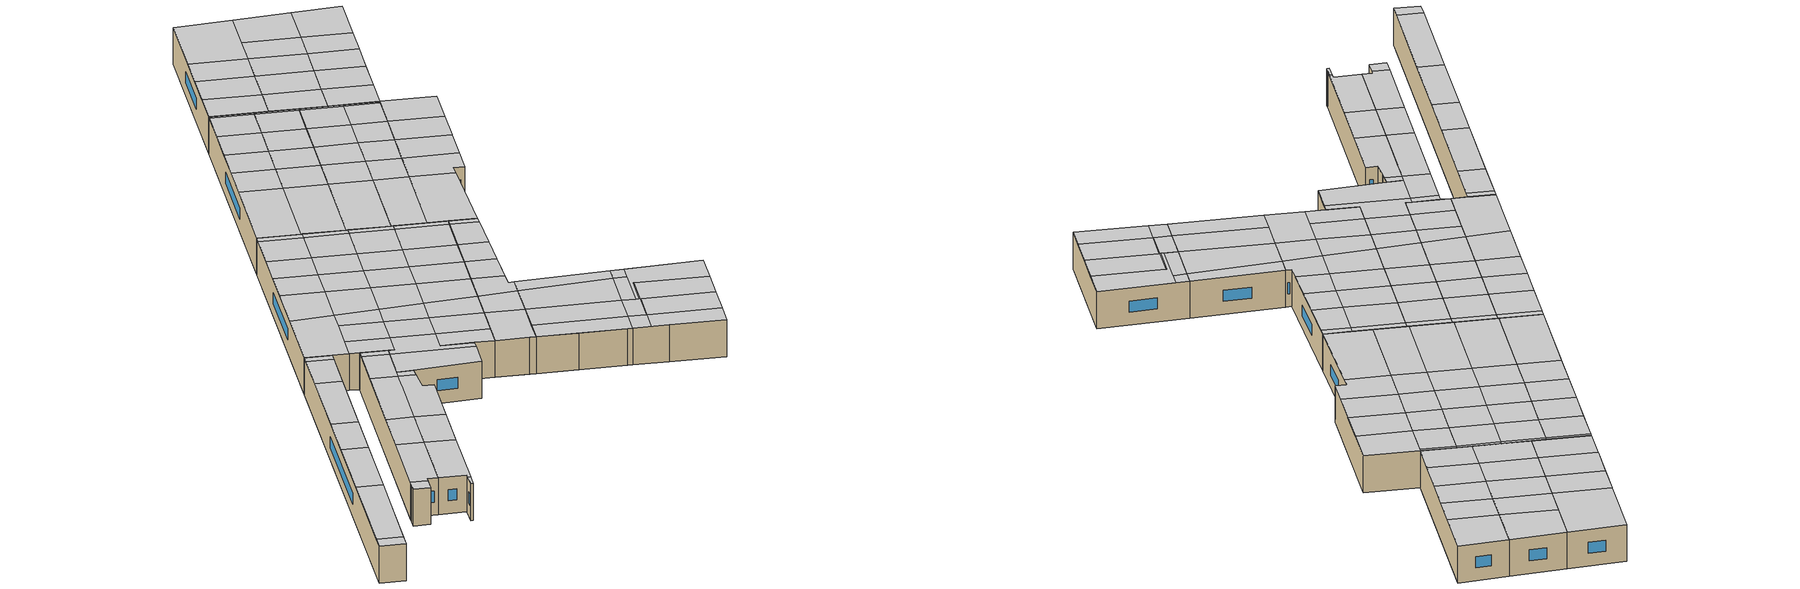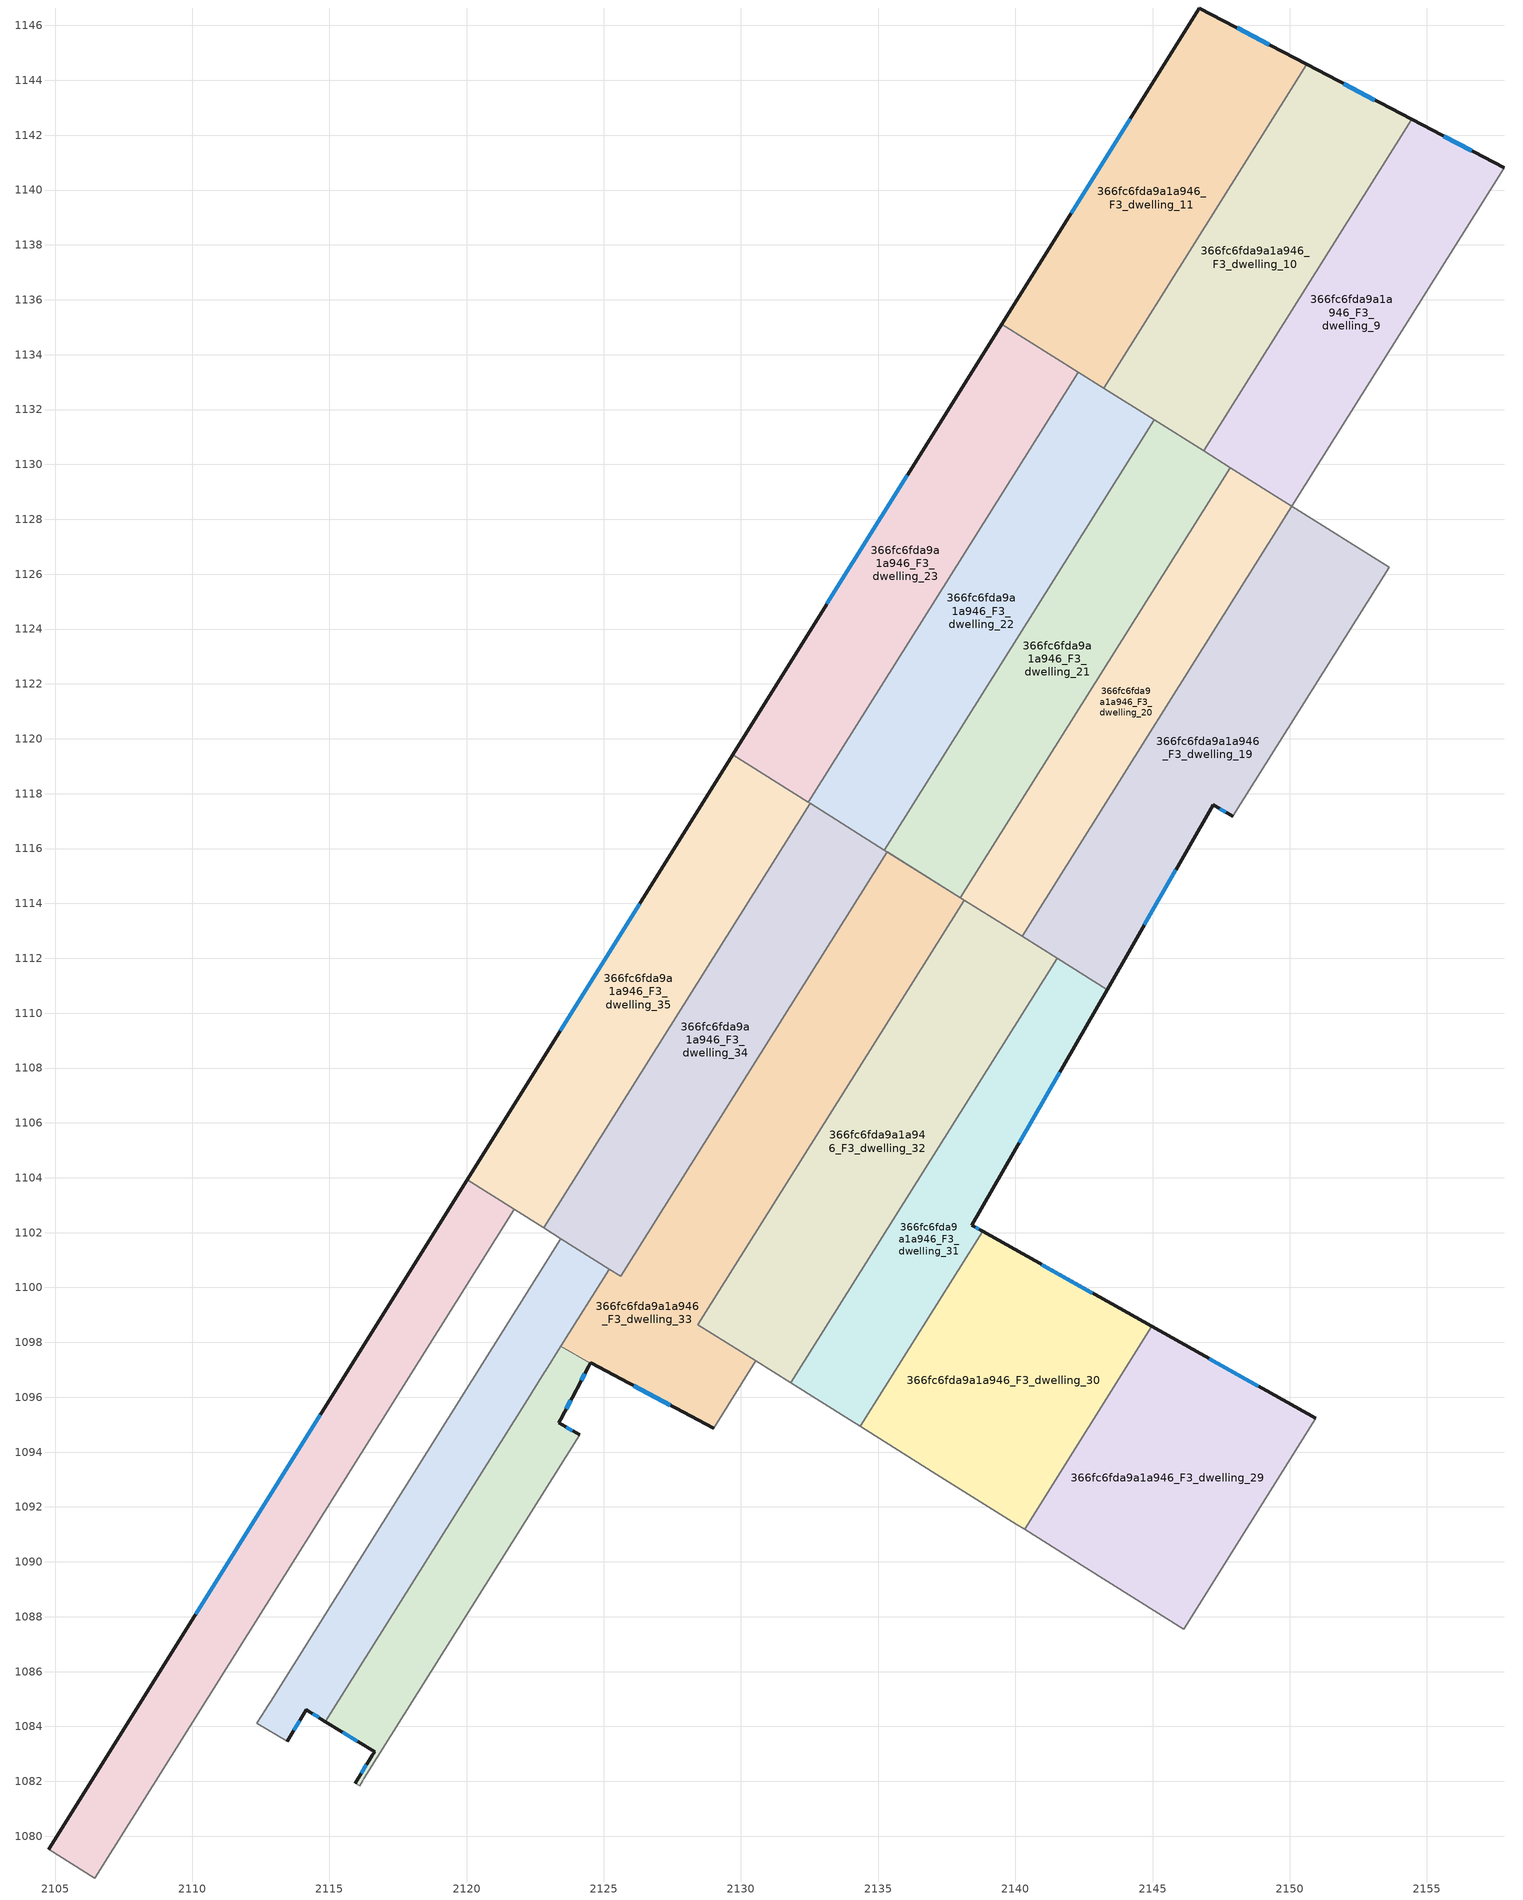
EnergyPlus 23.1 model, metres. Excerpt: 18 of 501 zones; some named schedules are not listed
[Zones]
366fc6fda9a1a946_F3_dwelling_10
 floor to 366fc6fda9a1a946_F2_dwelling_10 (EU_floor_Construction): 2154.44,1142.58 2146.86,1130.49 2143.22,1132.77 2150.62,1144.58 z9
 wall outside (EU_wall_Construction): 2154.44,1142.58 2150.62,1144.58 z9:12
 wall to 366fc6fda9a1a946_F3_dwelling_11 (EU_wall_Construction): 2150.62,1144.58 2143.22,1132.77 z9:12
 wall to 366fc6fda9a1a946_F3_dwelling_9 (EU_wall_Construction): 2146.86,1130.49 2154.44,1142.58 z9:12
 wall to 366fc6fda9a1a946_F3_dwelling_22 (EU_wall_Construction): 2143.22,1132.77 2145.06,1131.62 z9:12
 wall to 366fc6fda9a1a946_F3_dwelling_21 (EU_wall_Construction): 2145.06,1131.62 2146.86,1130.49 z9:12
 window (EU_Window_Construction): 2153.1,1143.28 2151.96,1143.88 z10.05:10.95
 ceiling to 366fc6fda9a1a946_F4_dwelling_67 (EU_floor_Construction): 2152.44,1139.39 2154.44,1142.58 2150.62,1144.58 2148.8,1141.67 z12
 ceiling to 366fc6fda9a1a946_F4_dwelling_61 (EU_floor_Construction): 2148.23,1132.67 2149.72,1135.06 2146.08,1137.34 2144.59,1134.96 z12
 ceiling to 366fc6fda9a1a946_F4_dwelling_63 (EU_floor_Construction): 2149.72,1135.06 2151.11,1137.27 2147.47,1139.55 2146.08,1137.34 z12
 ceiling to 366fc6fda9a1a946_F4_dwelling_59 (EU_floor_Construction): 2146.86,1130.49 2148.23,1132.67 2144.59,1134.96 2143.22,1132.77 z12
 ceiling to 366fc6fda9a1a946_F4_dwelling_65 (EU_floor_Construction): 2151.11,1137.27 2152.44,1139.39 2148.8,1141.67 2147.47,1139.55 z12
366fc6fda9a1a946_F3_dwelling_11
 floor to 366fc6fda9a1a946_F2_dwelling_11 (EU_floor_Construction): 2150.62,1144.58 2143.22,1132.77 2139.5,1135.11 2146.71,1146.63 z9
 wall outside (EU_wall_Construction): 2150.62,1144.58 2146.71,1146.63 2139.5,1135.11 z9:12
 wall to 366fc6fda9a1a946_F3_dwelling_23 (EU_wall_Construction): 2139.5,1135.11 2142.29,1133.36 z9:12
 wall to 366fc6fda9a1a946_F3_dwelling_22 (EU_wall_Construction): 2142.29,1133.36 2143.22,1132.77 z9:12
 window (EU_Window_Construction): 2144.18,1142.59 2142.03,1139.15 / 2149.25,1145.3 2148.08,1145.91 z10.05:10.95
 ceiling to 366fc6fda9a1a946_F4_dwelling_61 (EU_floor_Construction): 2144.59,1134.96 2146.08,1137.34 2142.36,1139.67 2140.87,1137.29 z12
 ceiling to 366fc6fda9a1a946_F4_dwelling_63 (EU_floor_Construction): 2146.08,1137.34 2147.47,1139.55 2143.74,1141.89 2142.36,1139.67 z12
 ceiling adiabatic (EU_roof_Construction): 2144.59,1134.96 2140.87,1137.29 2143.74,1141.89 2147.47,1139.55 2150.62,1144.58 2146.71,1146.63 2139.5,1135.11 2143.22,1132.77 z12
366fc6fda9a1a946_F3_dwelling_19
 floor to 366fc6fda9a1a946_F2_dwelling_19 (EU_floor_Construction): 2153.62,1126.25 2147.92,1117.17 2147.21,1117.59 2143.34,1110.85 2140.24,1112.8 2150.07,1128.47 z9
 wall outside (EU_wall_Construction): 2143.34,1110.85 2147.21,1117.59 2147.92,1117.17 z9:12
 wall to 366fc6fda9a1a946_F3_dwelling_20 (EU_wall_Construction): 2150.07,1128.47 2140.24,1112.8 z9:12
 wall to 366fc6fda9a1a946_F3_dwelling_18 (EU_wall_Construction): 2147.92,1117.17 2153.62,1126.25 z9:12
 wall to 366fc6fda9a1a946_F3_dwelling_31 (EU_wall_Construction): 2141.52,1112 2143.34,1110.85 z9:12
 wall to 366fc6fda9a1a946_F3_dwelling_8 (EU_wall_Construction): 2153.62,1126.25 2150.07,1128.47 z9:12
 wall to 366fc6fda9a1a946_F3_dwelling_32 (EU_wall_Construction): 2140.24,1112.8 2141.52,1112 z9:12
 window (EU_Window_Construction): 2144.7,1113.22 2145.85,1115.23 / 2147.46,1117.45 2147.67,1117.32 z10.05:10.95
 ceiling to 366fc6fda9a1a946_F4_dwelling_46 (EU_floor_Construction): 2143.34,1110.85 2146.83,1116.94 2143.97,1118.74 2140.24,1112.8 z12
 ceiling to 366fc6fda9a1a946_F4_dwelling_55 (EU_floor_Construction): 2150.51,1121.31 2152,1123.68 2148.46,1125.9 2146.97,1123.53 z12
 ceiling to 366fc6fda9a1a946_F4_dwelling_51 (EU_floor_Construction): 2147.92,1117.17 2149.03,1118.94 2145.49,1121.16 2143.97,1118.74 2146.83,1116.94 2147.21,1117.59 z12
 ceiling adiabatic (EU_roof_Construction): 2150.51,1121.31 2146.97,1123.53 2145.49,1121.16 2149.03,1118.94 2153.62,1126.25 2150.07,1128.47 2148.46,1125.9 2152,1123.68 z12
366fc6fda9a1a946_F3_dwelling_20
 floor to 366fc6fda9a1a946_F2_dwelling_20 (EU_floor_Construction): 2150.07,1128.47 2140.24,1112.8 2138,1114.2 2147.83,1129.88 z9
 wall to 366fc6fda9a1a946_F3_dwelling_21 (EU_wall_Construction): 2147.83,1129.88 2138,1114.2 z9:12
 wall to 366fc6fda9a1a946_F3_dwelling_9 (EU_wall_Construction): 2150.07,1128.47 2147.83,1129.88 z9:12
 wall to 366fc6fda9a1a946_F3_dwelling_32 (EU_wall_Construction): 2138.14,1114.12 2140.24,1112.8 z9:12
 wall to 366fc6fda9a1a946_F3_dwelling_33 (EU_wall_Construction): 2138,1114.2 2138.14,1114.12 z9:12
 ceiling to 366fc6fda9a1a946_F4_dwelling_57 (EU_floor_Construction): 2148.46,1125.9 2149.95,1128.28 2147.71,1129.68 2146.22,1127.31 z12
 ceiling to 366fc6fda9a1a946_F4_dwelling_53 (EU_floor_Construction): 2145.49,1121.16 2146.97,1123.53 2144.73,1124.93 2143.24,1122.57 z12
 ceiling to 366fc6fda9a1a946_F4_dwelling_55 (EU_floor_Construction): 2146.97,1123.53 2148.46,1125.9 2146.22,1127.31 2144.73,1124.93 z12
 ceiling to 366fc6fda9a1a946_F4_dwelling_46 (EU_floor_Construction): 2140.24,1112.8 2143.97,1118.74 2141.72,1120.14 2138,1114.2 z12
 ceiling to 366fc6fda9a1a946_F4_dwelling_59 (EU_floor_Construction): 2149.95,1128.28 2150.07,1128.47 2147.83,1129.88 2147.71,1129.68 z12
 ceiling to 366fc6fda9a1a946_F4_dwelling_51 (EU_floor_Construction): 2143.97,1118.74 2145.49,1121.16 2143.24,1122.56 2141.72,1120.14 z12
366fc6fda9a1a946_F3_dwelling_21
 floor to 366fc6fda9a1a946_F2_dwelling_21 (EU_floor_Construction): 2147.83,1129.88 2138,1114.2 2135.23,1115.94 2145.06,1131.62 z9
 wall to 366fc6fda9a1a946_F3_dwelling_22 (EU_wall_Construction): 2145.06,1131.62 2135.23,1115.94 z9:12
 wall to 366fc6fda9a1a946_F3_dwelling_34 (EU_wall_Construction): 2135.23,1115.94 2138,1114.2 z9:12
 wall to 366fc6fda9a1a946_F3_dwelling_9 (EU_wall_Construction): 2147.83,1129.88 2146.86,1130.49 z9:12
 ceiling to 366fc6fda9a1a946_F4_dwelling_53 (EU_floor_Construction): 2143.24,1122.57 2144.73,1124.93 2141.96,1126.67 2140.47,1124.3 z12
 ceiling to 366fc6fda9a1a946_F4_dwelling_59 (EU_floor_Construction): 2147.71,1129.68 2147.83,1129.88 2145.06,1131.62 2144.94,1131.42 z12
 ceiling to 366fc6fda9a1a946_F4_dwelling_46 (EU_floor_Construction): 2138,1114.2 2141.72,1120.14 2138.95,1121.88 2135.23,1115.94 z12
 ceiling to 366fc6fda9a1a946_F4_dwelling_55 (EU_floor_Construction): 2144.73,1124.93 2146.22,1127.31 2143.45,1129.05 2141.96,1126.67 z12
 ceiling to 366fc6fda9a1a946_F4_dwelling_51 (EU_floor_Construction): 2141.72,1120.14 2143.24,1122.56 2140.47,1124.3 2138.95,1121.88 z12
 ceiling to 366fc6fda9a1a946_F4_dwelling_57 (EU_floor_Construction): 2146.22,1127.31 2147.71,1129.68 2144.94,1131.42 2143.45,1129.05 z12
366fc6fda9a1a946_F3_dwelling_22
 floor to 366fc6fda9a1a946_F2_dwelling_22 (EU_floor_Construction): 2145.06,1131.62 2135.23,1115.94 2132.45,1117.68 2142.29,1133.36 z9
 wall to 366fc6fda9a1a946_F3_dwelling_23 (EU_wall_Construction): 2142.29,1133.36 2132.45,1117.68 z9:12
 wall to 366fc6fda9a1a946_F3_dwelling_35 (EU_wall_Construction): 2132.45,1117.68 2132.52,1117.64 z9:12
 wall to 366fc6fda9a1a946_F3_dwelling_34 (EU_wall_Construction): 2132.52,1117.64 2135.23,1115.94 z9:12
 ceiling to 366fc6fda9a1a946_F4_dwelling_59 (EU_floor_Construction): 2144.94,1131.42 2145.06,1131.62 2142.29,1133.36 2142.16,1133.16 z12
 ceiling to 366fc6fda9a1a946_F4_dwelling_53 (EU_floor_Construction): 2140.47,1124.3 2141.96,1126.67 2139.19,1128.41 2137.7,1126.04 z12
 ceiling to 366fc6fda9a1a946_F4_dwelling_57 (EU_floor_Construction): 2143.45,1129.05 2144.94,1131.42 2142.16,1133.16 2140.67,1130.78 z12
 ceiling to 366fc6fda9a1a946_F4_dwelling_51 (EU_floor_Construction): 2138.95,1121.88 2140.47,1124.3 2137.7,1126.04 2136.18,1123.62 z12
 ceiling to 366fc6fda9a1a946_F4_dwelling_55 (EU_floor_Construction): 2141.96,1126.67 2143.45,1129.05 2140.67,1130.78 2139.19,1128.41 z12
 ceiling to 366fc6fda9a1a946_F4_dwelling_46 (EU_floor_Construction): 2135.23,1115.94 2138.95,1121.88 2136.18,1123.62 2132.45,1117.68 z12
366fc6fda9a1a946_F3_dwelling_23
 floor to 366fc6fda9a1a946_F2_dwelling_23 (EU_floor_Construction): 2142.29,1133.36 2132.45,1117.68 2129.7,1119.41 2139.5,1135.11 z9
 wall outside (EU_wall_Construction): 2139.5,1135.11 2129.7,1119.41 z9:12
 wall to 366fc6fda9a1a946_F3_dwelling_35 (EU_wall_Construction): 2129.7,1119.41 2132.45,1117.68 z9:12
 window (EU_Window_Construction): 2136.06,1129.6 2133.13,1124.91 z10.05:10.95
 ceiling to 366fc6fda9a1a946_F4_dwelling_46 (EU_floor_Construction): 2132.45,1117.68 2136.18,1123.62 2133.41,1125.36 2129.7,1119.41 z12
 ceiling to 366fc6fda9a1a946_F4_dwelling_51 (EU_floor_Construction): 2136.18,1123.62 2137.7,1126.04 2134.93,1127.78 2133.41,1125.36 z12
 ceiling to 366fc6fda9a1a946_F4_dwelling_53 (EU_floor_Construction): 2137.7,1126.04 2139.19,1128.41 2136.41,1130.15 2134.93,1127.78 z12
 ceiling to 366fc6fda9a1a946_F4_dwelling_55 (EU_floor_Construction): 2139.19,1128.41 2140.67,1130.78 2137.89,1132.53 2136.41,1130.15 z12
 ceiling to 366fc6fda9a1a946_F4_dwelling_57 (EU_floor_Construction): 2140.67,1130.78 2142.16,1133.16 2139.38,1134.91 2137.89,1132.53 z12
 ceiling to 366fc6fda9a1a946_F4_dwelling_59 (EU_floor_Construction): 2142.16,1133.16 2142.29,1133.36 2139.5,1135.11 2139.38,1134.91 z12
366fc6fda9a1a946_F3_dwelling_29
 floor to 366fc6fda9a1a946_F2_dwelling_29 (EU_floor_Construction): 2150.95,1095.23 2146.13,1087.54 2140.33,1091.18 2144.97,1098.58 z9
 wall outside (EU_wall_Construction): 2150.95,1095.23 2144.97,1098.58 z9:12
 wall to 366fc6fda9a1a946_F3_dwelling_30 (EU_wall_Construction): 2144.97,1098.58 2140.33,1091.18 z9:12
 wall to 366fc6fda9a1a946_F3_dwelling_28 (EU_wall_Construction): 2146.13,1087.54 2150.95,1095.23 z9:12
 wall to 366fc6fda9a1a946_F3_dwelling_37 (EU_wall_Construction): 2142.57,1089.78 2146.13,1087.54 z9:12
 wall to 366fc6fda9a1a946_F3_dwelling_38 (EU_wall_Construction): 2140.33,1091.18 2142.57,1089.78 z9:12
 window (EU_Window_Construction): 2148.86,1096.4 2147.07,1097.41 z10.05:10.95
 ceiling to 366fc6fda9a1a946_F4_dwelling_39 (EU_floor_Construction): 2143.44,1094.24 2145.28,1097.16 2144.38,1097.63 2142.59,1094.78 z12
 ceiling to 366fc6fda9a1a946_F4_dwelling_38 (EU_floor_Construction): 2147.1,1089.08 2148.39,1091.14 2143.77,1094.03 2142.48,1091.98 z12
 ceiling to 366fc6fda9a1a946_F4_dwelling_37 (EU_floor_Construction): 2143.66,1094.1 2142.59,1094.78 2141.3,1092.72 2142.4,1092.03 2144.98,1096.14 2144.95,1096.16 z12
 ceiling to 366fc6fda9a1a946_F4_dwelling_42 (EU_floor_Construction): 2149.68,1093.2 2150.95,1095.23 2145.86,1098.09 2143.44,1094.24 2143.66,1094.1 2144.95,1096.16 2144.98,1096.14 z12
 ceiling to 366fc6fda9a1a946_F4_dwelling_41 (EU_floor_Construction): 2145.28,1097.16 2145.86,1098.09 2144.97,1098.58 2144.38,1097.63 z12
 ceiling to 366fc6fda9a1a946_F4_dwelling_34 (EU_floor_Construction): 2146.13,1087.54 2147.1,1089.08 2142.47,1091.99 2141.5,1090.45 z12
 ceiling adiabatic (EU_roof_Construction): 2148.39,1091.14 2149.68,1093.2 2144.98,1096.14 2142.4,1092.03 2141.3,1092.72 2140.33,1091.18 2141.5,1090.45 2142.47,1091.99 2147.1,1089.08 2142.48,1091.98 2143.77,1094.03 z12
366fc6fda9a1a946_F3_dwelling_30
 floor to 366fc6fda9a1a946_F2_dwelling_30 (EU_floor_Construction): 2144.97,1098.58 2140.33,1091.18 2134.34,1094.94 2138.8,1102.05 z9
 wall outside (EU_wall_Construction): 2144.97,1098.58 2138.8,1102.05 z9:12
 wall to 366fc6fda9a1a946_F3_dwelling_31 (EU_wall_Construction): 2138.8,1102.05 2134.34,1094.94 z9:12
 wall to 366fc6fda9a1a946_F3_dwelling_39 (EU_wall_Construction): 2136.98,1093.29 2140.02,1091.37 z9:12
 wall to 366fc6fda9a1a946_F3_dwelling_40 (EU_wall_Construction): 2134.34,1094.94 2136.98,1093.29 z9:12
 wall to 366fc6fda9a1a946_F3_dwelling_38 (EU_wall_Construction): 2140.02,1091.37 2140.33,1091.18 z9:12
 window (EU_Window_Construction): 2142.81,1099.8 2140.97,1100.83 z10.05:10.95
 ceiling to 366fc6fda9a1a946_F4_dwelling_37 (EU_floor_Construction): 2141.3,1092.72 2142.59,1094.78 2136.6,1098.53 2135.31,1096.48 z12
 ceiling to 366fc6fda9a1a946_F4_dwelling_39 (EU_floor_Construction): 2142.59,1094.78 2144.38,1097.63 2138.07,1100.87 2136.6,1098.53 z12
 ceiling adiabatic (EU_roof_Construction): 2140.33,1091.18 2141.3,1092.72 2135.31,1096.48 2134.34,1094.94 z12
 ceiling to 366fc6fda9a1a946_F4_dwelling_41 (EU_floor_Construction): 2144.38,1097.63 2144.97,1098.58 2138.8,1102.05 2138.07,1100.87 z12
366fc6fda9a1a946_F3_dwelling_31
 floor to 366fc6fda9a1a946_F2_dwelling_31 (EU_floor_Construction): 2143.34,1110.85 2138.42,1102.26 2138.8,1102.05 2134.34,1094.94 2131.81,1096.53 2141.52,1112 z9
 wall outside (EU_wall_Construction): 2138.8,1102.05 2138.42,1102.26 2143.34,1110.85 z9:12
 wall to 366fc6fda9a1a946_F3_dwelling_32 (EU_wall_Construction): 2141.52,1112 2131.81,1096.53 z9:12
 wall to 366fc6fda9a1a946_F3_dwelling_41 (EU_wall_Construction): 2131.81,1096.53 2133.96,1095.18 z9:12
 wall to 366fc6fda9a1a946_F3_dwelling_40 (EU_wall_Construction): 2133.96,1095.18 2134.34,1094.94 z9:12
 window (EU_Window_Construction): 2140.14,1105.28 2141.61,1107.84 / 2138.67,1102.12 2138.55,1102.19 z10.05:10.95
 ceiling to 366fc6fda9a1a946_F4_dwelling_41 (EU_floor_Construction): 2138.07,1100.87 2138.8,1102.05 2138.42,1102.26 2138.96,1103.21 2136.84,1104.54 2135.4,1102.25 z12
 ceiling to 366fc6fda9a1a946_F4_dwelling_45 (EU_floor_Construction): 2141.53,1107.69 2143.07,1110.38 2141.23,1111.53 2139.58,1108.91 z12
 ceiling to 366fc6fda9a1a946_F4_dwelling_39 (EU_floor_Construction): 2136.6,1098.53 2138.07,1100.87 2135.4,1102.25 2134.07,1100.12 z12
 ceiling adiabatic (EU_roof_Construction): 2134.34,1094.94 2136.6,1098.53 2134.07,1100.12 2131.81,1096.53 z12
 ceiling to 366fc6fda9a1a946_F4_dwelling_43 (EU_floor_Construction): 2138.96,1103.21 2140.24,1105.45 2138.21,1106.72 2136.84,1104.54 z12
 ceiling to 366fc6fda9a1a946_F4_dwelling_46 (EU_floor_Construction): 2143.07,1110.38 2143.34,1110.85 2141.52,1112 2141.23,1111.53 z12
 ceiling to 366fc6fda9a1a946_F4_dwelling_44 (EU_floor_Construction): 2140.24,1105.45 2141.53,1107.69 2139.58,1108.91 2138.21,1106.72 z12
366fc6fda9a1a946_F3_dwelling_32
 floor to 366fc6fda9a1a946_F2_dwelling_32 (EU_floor_Construction): 2141.52,1112 2131.81,1096.53 2128.43,1098.65 2138.14,1114.12 z9
 wall to 366fc6fda9a1a946_F3_dwelling_33 (EU_wall_Construction): 2138.14,1114.12 2128.43,1098.65 2130.54,1097.32 z9:12
 wall to 366fc6fda9a1a946_F3_dwelling_41 (EU_wall_Construction): 2130.54,1097.33 2131.81,1096.53 z9:12
 ceiling to 366fc6fda9a1a946_F4_dwelling_45 (EU_floor_Construction): 2139.58,1108.91 2141.23,1111.53 2137.85,1113.65 2136.2,1111.03 z12
 ceiling to 366fc6fda9a1a946_F4_dwelling_37 (EU_floor_Construction): 2132.78,1098.06 2134.07,1100.12 2130.69,1102.24 2129.4,1100.18 z12
 ceiling to 366fc6fda9a1a946_F4_dwelling_44 (EU_floor_Construction): 2138.21,1106.72 2139.58,1108.91 2136.2,1111.03 2134.83,1108.84 z12
 ceiling adiabatic (EU_roof_Construction): 2131.81,1096.53 2132.78,1098.06 2129.4,1100.18 2128.43,1098.65 z12
 ceiling to 366fc6fda9a1a946_F4_dwelling_39 (EU_floor_Construction): 2134.07,1100.12 2135.4,1102.25 2131.84,1104.08 2130.69,1102.24 z12
 ceiling to 366fc6fda9a1a946_F4_dwelling_43 (EU_floor_Construction): 2136.84,1104.54 2138.21,1106.72 2134.83,1108.84 2133.46,1106.66 z12
 ceiling to 366fc6fda9a1a946_F4_dwelling_41 (EU_floor_Construction): 2135.4,1102.25 2136.84,1104.54 2133.46,1106.66 2131.84,1104.08 z12
 ceiling to 366fc6fda9a1a946_F4_dwelling_46 (EU_floor_Construction): 2141.23,1111.53 2141.52,1112 2138.14,1114.12 2137.85,1113.65 z12
366fc6fda9a1a946_F3_dwelling_33
 floor to 366fc6fda9a1a946_F2_dwelling_33 (EU_floor_Construction): 2138.14,1114.12 2128.43,1098.65 2130.54,1097.33 2129,1094.87 2124.52,1097.27 2124.5,1097.24 2123.43,1097.86 2125.2,1100.67 2125.62,1100.41 2135.33,1115.88 z9
 wall outside (EU_wall_Construction): 2124.5,1097.24 2124.52,1097.27 2129,1094.87 z9:12
 wall to 366fc6fda9a1a946_F3_dwelling_34 (EU_wall_Construction): 2138,1114.2 2135.33,1115.88 2125.62,1100.41 2125.2,1100.67 z9:12
 wall to 366fc6fda9a1a946_F3_dwelling_41 (EU_wall_Construction): 2129,1094.87 2130.54,1097.33 z9:12
 wall to 366fc6fda9a1a946_F3_dwelling_44 (EU_wall_Construction): 2123.43,1097.86 2124.5,1097.24 z9:12
 wall to 366fc6fda9a1a946_F3_dwelling_45 (EU_wall_Construction): 2125.2,1100.67 2123.43,1097.86 z9:12
 window (EU_Window_Construction): 2126.09,1096.43 2127.43,1095.71 z10.05:10.95
 ceiling to 366fc6fda9a1a946_F4_dwelling_33 (EU_floor_Construction): 2129,1094.87 2130.22,1096.81 2124.88,1100.16 2123.43,1097.86 2124.5,1097.24 2124.52,1097.27 z12
 ceiling to 366fc6fda9a1a946_F4_dwelling_45 (EU_floor_Construction): 2136.2,1111.03 2137.85,1113.65 2135.04,1115.42 2133.39,1112.79 z12
 ceiling to 366fc6fda9a1a946_F4_dwelling_37 (EU_floor_Construction): 2129.4,1100.18 2130.69,1102.24 2127.88,1104 2126.59,1101.95 z12
 ceiling to 366fc6fda9a1a946_F4_dwelling_44 (EU_floor_Construction): 2134.83,1108.84 2136.2,1111.03 2133.39,1112.79 2132.02,1110.6 z12
 ceiling to 366fc6fda9a1a946_F4_dwelling_41 (EU_floor_Construction): 2131.84,1104.08 2133.46,1106.66 2130.65,1108.42 2128.88,1105.6 z12
 ceiling to 366fc6fda9a1a946_F4_dwelling_43 (EU_floor_Construction): 2133.46,1106.66 2134.83,1108.84 2132.02,1110.6 2130.65,1108.42 z12
 ceiling to 366fc6fda9a1a946_F4_dwelling_39 (EU_floor_Construction): 2130.69,1102.24 2131.84,1104.08 2128.88,1105.6 2127.88,1104 z12
 ceiling to 366fc6fda9a1a946_F4_dwelling_46 (EU_floor_Construction): 2137.85,1113.65 2138.14,1114.12 2135.33,1115.88 2135.04,1115.42 z12
 ceiling adiabatic (EU_roof_Construction): 2130.22,1096.81 2130.54,1097.33 2128.43,1098.65 2129.4,1100.18 2126.59,1101.95 2125.62,1100.41 2125.2,1100.67 2124.88,1100.16 z12
366fc6fda9a1a946_F3_dwelling_34
 floor to 366fc6fda9a1a946_F2_dwelling_34 (EU_floor_Construction): 2135.33,1115.88 2125.62,1100.41 2122.81,1102.17 2132.52,1117.64 2138,1114.2 z9
 wall to 366fc6fda9a1a946_F3_dwelling_35 (EU_wall_Construction): 2132.52,1117.64 2122.81,1102.17 z9:12
 wall to 366fc6fda9a1a946_F3_dwelling_45 (EU_wall_Construction): 2123.43,1101.78 2125.2,1100.67 z9:12
 wall to 366fc6fda9a1a946_F3_dwelling_46 (EU_wall_Construction): 2122.81,1102.17 2123.43,1101.78 z9:12
 ceiling to 366fc6fda9a1a946_F4_dwelling_44 (EU_floor_Construction): 2132.02,1110.6 2133.39,1112.79 2130.58,1114.56 2129.21,1112.36 z12
 ceiling to 366fc6fda9a1a946_F4_dwelling_43 (EU_floor_Construction): 2130.65,1108.42 2132.02,1110.6 2129.21,1112.36 2127.84,1110.18 z12
 ceiling to 366fc6fda9a1a946_F4_dwelling_45 (EU_floor_Construction): 2133.39,1112.79 2135.04,1115.42 2132.23,1117.18 2130.58,1114.56 z12
 ceiling to 366fc6fda9a1a946_F4_dwelling_41 (EU_floor_Construction): 2128.88,1105.6 2130.65,1108.42 2127.84,1110.18 2125.92,1107.13 z12
 ceiling to 366fc6fda9a1a946_F4_dwelling_37 (EU_floor_Construction): 2126.59,1101.95 2127.88,1104 2125.07,1105.76 2123.78,1103.71 z12
 ceiling to 366fc6fda9a1a946_F4_dwelling_39 (EU_floor_Construction): 2127.88,1104 2128.88,1105.6 2125.92,1107.13 2125.07,1105.76 z12
 ceiling to 366fc6fda9a1a946_F4_dwelling_46 (EU_floor_Construction): 2137.77,1114.35 2132.52,1117.64 2132.23,1117.18 2135.04,1115.42 2135.33,1115.88 z12
 ceiling adiabatic (EU_roof_Construction): 2125.62,1100.41 2126.59,1101.95 2123.78,1103.71 2122.81,1102.17 z12
366fc6fda9a1a946_F3_dwelling_35
 floor to 366fc6fda9a1a946_F2_dwelling_35 (EU_floor_Construction): 2132.52,1117.64 2122.81,1102.17 2120.02,1103.92 2129.7,1119.41 z9
 wall outside (EU_wall_Construction): 2129.7,1119.41 2120.02,1103.92 z9:12
 wall to 366fc6fda9a1a946_F3_dwelling_47 (EU_wall_Construction): 2120.02,1103.92 2121.74,1102.85 z9:12
 wall to 366fc6fda9a1a946_F3_dwelling_46 (EU_wall_Construction): 2121.74,1102.85 2122.81,1102.17 z9:12
 window (EU_Window_Construction): 2126.3,1113.98 2123.41,1109.35 z10.05:10.95
 ceiling to 366fc6fda9a1a946_F4_dwelling_43 (EU_floor_Construction): 2127.84,1110.18 2129.21,1112.36 2126.4,1114.13 2125.03,1111.94 z12
 ceiling to 366fc6fda9a1a946_F4_dwelling_41 (EU_floor_Construction): 2125.92,1107.13 2127.84,1110.18 2125.03,1111.94 2122.97,1108.65 z12
 ceiling to 366fc6fda9a1a946_F4_dwelling_45 (EU_floor_Construction): 2130.58,1114.56 2132.23,1117.18 2129.41,1118.95 2129.39,1118.93 2129.36,1118.87 2127.77,1116.32 z12
 ceiling to 366fc6fda9a1a946_F4_dwelling_44 (EU_floor_Construction): 2129.21,1112.36 2130.58,1114.56 2127.77,1116.32 2126.4,1114.13 z12
 ceiling to 366fc6fda9a1a946_F4_dwelling_46 (EU_floor_Construction): 2132.23,1117.18 2132.52,1117.64 2129.7,1119.41 2129.41,1118.95 z12
 ceiling adiabatic (EU_roof_Construction): 2125.92,1107.13 2122.97,1108.65 2129.36,1118.87 2129.39,1118.93 2120.02,1103.92 2122.81,1102.17 z12
366fc6fda9a1a946_F3_dwelling_44
 floor to 366fc6fda9a1a946_F2_dwelling_44 (EU_floor_Construction): 2124.5,1097.24 2124.45,1097.13 2124.03,1096.33 2124.01,1096.3 2123.99,1096.26 2123.44,1095.2 2123.37,1095.07 2124.12,1094.63 2116.26,1082.09 2116.22,1082.03 2116.1,1081.84 2115.94,1081.93 2116.57,1082.96 2116.65,1083.09 2114.85,1084.18 2122.23,1095.94 2122.37,1096.16 2122.84,1096.92 2122.87,1096.96 2123.43,1097.86 z9
 wall outside (EU_wall_Construction): 2114.85,1084.18 2116.65,1083.09 2116.57,1082.96 2115.94,1081.93 / 2124.12,1094.63 2123.37,1095.07 2123.44,1095.2 2123.99,1096.26 2124.01,1096.3 2124.03,1096.33 2124.45,1097.13 2124.5,1097.24 z9:12
 wall to 366fc6fda9a1a946_F3_dwelling_43 (EU_wall_Construction): 2115.94,1081.93 2116.1,1081.84 2116.22,1082.03 2116.26,1082.09 2124.12,1094.63 z9:12
 wall to 366fc6fda9a1a946_F3_dwelling_45 (EU_wall_Construction): 2122.86,1096.95 2122.84,1096.92 2122.37,1096.16 2122.23,1095.94 2114.85,1084.18 / 2123.43,1097.85 2122.87,1096.96 z9:12
 window (EU_Window_Construction): 2115.48,1083.8 2116.02,1083.47 / 2124.18,1096.61 2124.3,1096.85 / 2123.63,1095.57 2123.8,1095.89 / 2123.86,1094.78 2123.63,1094.91 / 2116.35,1082.6 2116.16,1082.29 z10.05:10.95
 ceiling to 366fc6fda9a1a946_F4_dwelling_26 (EU_floor_Construction): 2116.65,1082.71 2119.68,1087.54 2117.73,1088.76 2114.85,1084.18 2116.65,1083.09 2116.48,1082.81 z12
 ceiling to 366fc6fda9a1a946_F4_dwelling_30 (EU_floor_Construction): 2121.74,1090.83 2124.12,1094.63 2123.37,1095.07 2123.99,1096.26 2124.01,1096.3 2124.03,1096.33 2124.19,1096.63 2123.09,1097.32 2122.87,1096.96 2122.84,1096.92 2122.37,1096.16 2122.32,1096.09 2119.79,1092.05 z12
 ceiling to 366fc6fda9a1a946_F4_dwelling_28 (EU_floor_Construction): 2119.68,1087.54 2121.74,1090.83 2119.79,1092.05 2117.73,1088.77 z12
 ceiling to 366fc6fda9a1a946_F4_dwelling_33 (EU_floor_Construction): 2124.19,1096.63 2124.45,1097.13 2124.5,1097.24 2123.43,1097.86 2123.09,1097.32 z12
 ceiling to 366fc6fda9a1a946_F4_dwelling_25 (EU_floor_Construction): 2116.1,1081.84 2116.65,1082.71 2116.48,1082.81 2115.94,1081.93 z12
366fc6fda9a1a946_F3_dwelling_45
 floor to 366fc6fda9a1a946_F2_dwelling_45 (EU_floor_Construction): 2125.2,1100.67 2122.86,1096.95 2122.84,1096.92 2114.85,1084.18 2114.16,1084.61 2113.45,1083.45 2112.36,1084.12 2112.68,1084.63 2112.74,1084.73 2112.83,1084.88 2123.43,1101.78 z9
 wall outside (EU_wall_Construction): 2113.45,1083.45 2114.16,1084.61 2114.85,1084.18 z9:12
 wall to 366fc6fda9a1a946_F3_dwelling_46 (EU_wall_Construction): 2123.43,1101.78 2112.83,1084.88 2112.74,1084.73 2112.68,1084.63 2112.36,1084.12 2113.45,1083.45 z9:12
 window (EU_Window_Construction): 2114.4,1084.46 2114.61,1084.33 / 2113.7,1083.86 2113.91,1084.2 z10.05:10.95
 ceiling to 366fc6fda9a1a946_F4_dwelling_30 (EU_floor_Construction): 2119.79,1092.05 2122.84,1096.92 2122.86,1096.95 2123.09,1097.32 2121.33,1098.43 2118.03,1093.16 z12
 ceiling to 366fc6fda9a1a946_F4_dwelling_24 (EU_floor_Construction): 2113.45,1083.45 2114.01,1084.36 2112.93,1085.04 2112.36,1084.12 z12
 ceiling to 366fc6fda9a1a946_F4_dwelling_33 (EU_floor_Construction): 2123.09,1097.32 2124.88,1100.16 2123.11,1101.27 2121.33,1098.43 z12
 ceiling to 366fc6fda9a1a946_F4_dwelling_26 (EU_floor_Construction): 2114.85,1084.18 2117.73,1088.76 2115.96,1089.87 2112.93,1085.04 2114.01,1084.36 2114.16,1084.61 z12
 ceiling adiabatic (EU_roof_Construction): 2124.88,1100.16 2125.2,1100.67 2123.43,1101.78 2123.11,1101.27 z12
 ceiling to 366fc6fda9a1a946_F4_dwelling_28 (EU_floor_Construction): 2117.73,1088.77 2119.79,1092.05 2118.03,1093.16 2115.96,1089.87 z12
366fc6fda9a1a946_F3_dwelling_47
 floor to 366fc6fda9a1a946_F2_dwelling_47 (EU_floor_Construction): 2121.74,1102.85 2106.45,1078.48 2104.78,1079.53 2120.02,1103.92 z9
 wall outside (EU_wall_Construction): 2120.02,1103.92 2104.78,1079.53 z9:12
 wall to 366fc6fda9a1a946_F3_dwelling_46 (EU_wall_Construction): 2106.45,1078.48 2121.74,1102.85 z9:12
 wall to 366fc6fda9a1a946_F3_dwelling_59 (EU_wall_Construction): 2104.78,1079.53 2106.45,1078.48 z9:12
 window (EU_Window_Construction): 2114.67,1095.37 2110.12,1088.08 z10.05:10.95
 ceiling to 366fc6fda9a1a946_F4_dwelling_24 (EU_floor_Construction): 2107.01,1079.37 2111.24,1086.1 2109.55,1087.16 2105.33,1080.42 z12
 ceiling to 366fc6fda9a1a946_F4_dwelling_30 (EU_floor_Construction): 2116.33,1094.22 2119.63,1099.49 2117.92,1100.57 2114.63,1095.29 z12
 ceiling to 366fc6fda9a1a946_F4_dwelling_28 (EU_floor_Construction): 2114.27,1090.94 2116.33,1094.23 2114.63,1095.29 2112.57,1092 z12
 ceiling to 366fc6fda9a1a946_F4_dwelling_33 (EU_floor_Construction): 2119.63,1099.49 2121.42,1102.33 2119.7,1103.41 2117.92,1100.57 z12
 ceiling to 366fc6fda9a1a946_F4_dwelling_26 (EU_floor_Construction): 2111.24,1086.1 2114.27,1090.94 2112.57,1092 2109.55,1087.16 z12
 ceiling to 366fc6fda9a1a946_F4_dwelling_22 (EU_floor_Construction): 2106.45,1078.48 2107.01,1079.37 2105.33,1080.42 2104.78,1079.53 z12
 ceiling to 366fc6fda9a1a946_F4_dwelling_35 (EU_floor_Construction): 2121.42,1102.33 2121.74,1102.85 2120.02,1103.92 2119.7,1103.41 z12
366fc6fda9a1a946_F3_dwelling_9
 floor to 366fc6fda9a1a946_F2_dwelling_9 (EU_floor_Construction): 2157.81,1140.81 2150.07,1128.47 2146.86,1130.49 2154.44,1142.58 z9
 wall outside (EU_wall_Construction): 2157.81,1140.81 2154.44,1142.58 z9:12
 wall to 366fc6fda9a1a946_F3_dwelling_8 (EU_wall_Construction): 2150.07,1128.47 2157.81,1140.81 z9:12
 window (EU_Window_Construction): 2156.63,1141.43 2155.62,1141.96 z10.05:10.95
 ceiling to 366fc6fda9a1a946_F4_dwelling_67 (EU_floor_Construction): 2155.66,1137.37 2157.81,1140.81 2154.44,1142.58 2152.44,1139.39 z12
 ceiling to 366fc6fda9a1a946_F4_dwelling_65 (EU_floor_Construction): 2154.33,1135.25 2155.66,1137.37 2152.44,1139.39 2151.11,1137.27 z12
 ceiling to 366fc6fda9a1a946_F4_dwelling_61 (EU_floor_Construction): 2151.44,1130.66 2152.94,1133.04 2149.72,1135.06 2148.23,1132.67 z12
 ceiling to 366fc6fda9a1a946_F4_dwelling_63 (EU_floor_Construction): 2152.94,1133.04 2154.33,1135.25 2151.11,1137.27 2149.72,1135.06 z12
 ceiling to 366fc6fda9a1a946_F4_dwelling_59 (EU_floor_Construction): 2150.07,1128.47 2151.44,1130.66 2148.23,1132.67 2146.86,1130.49 z12
[Building]
EU S2 Campaign: North Axis=0; Terrain=City; Solar Distribution=FullExterior
[Site:Location]
Bologna: Latitude=44.5; Longitude=11.25; Time Zone=1; Elevation=37
[SizingPeriod:WeatherFileDays]
AnnualSizingPeriod: Begin Month=1; Begin Day of Month=1; End Month=12; End Day of Month=31; Day of Week for Start Day=Monday; Use Weather File Daylight Saving Period=No; Use Weather File Rain and Snow Indicators=No
[MATERIAL]
EU_InternalMass_Material: Roughness=MediumRough; Thickness=0.1; Conductivity=1; Density=1800; Specific Heat=900; Thermal Absorptance=0.9; Solar Absorptance=0.7; Visible Absorptance=0.7
[MATERIAL:NOMASS] Roughness=MediumRough; Thermal Absorptance=0.9; Solar Absorptance=0.7; Visible Absorptance=0.7
Name | Thermal Resistance
EU_wall_NoMass | 0.890213
EU_roof_NoMass | 0.636128
EU_floor_NoMass | 0.79516
[WINDOWMATERIAL:SIMPLEGLAZINGSYSTEM]
EU_Window_SimpleGlazing: UFactor=4.49146; Solar Heat Gain Coefficient=0.85; Visible Transmittance=0.85
[CONSTRUCTION]
EU_wall_Construction: EU_wall_NoMass
EU_roof_Construction: EU_roof_NoMass
EU_floor_Construction: EU_floor_NoMass
EU_Window_Construction: EU_Window_SimpleGlazing
EU_InternalMass_Construction: EU_InternalMass_Material
[ZONE] Type=1; Multiplier=1; Ceiling Height=autocalculate; Floor Area=autocalculate; Part of Total Floor Area=Yes
Name | Volume
366fc6fda9a1a946_F3_dwelling_10 | 181.701
366fc6fda9a1a946_F3_dwelling_11 | 181.671
366fc6fda9a1a946_F3_dwelling_19 | 216.33
366fc6fda9a1a946_F3_dwelling_20 | 146.996
366fc6fda9a1a946_F3_dwelling_21 | 181.668
366fc6fda9a1a946_F3_dwelling_22; 366fc6fda9a1a946_F3_dwelling_35 | 181.658
366fc6fda9a1a946_F3_dwelling_23 | 181.665
366fc6fda9a1a946_F3_dwelling_29 | 182.824
366fc6fda9a1a946_F3_dwelling_30 | 181.67
366fc6fda9a1a946_F3_dwelling_31 | 144.683
366fc6fda9a1a946_F3_dwelling_32 | 218.666
366fc6fda9a1a946_F3_dwelling_33 | 240.657
366fc6fda9a1a946_F3_dwelling_34 | 181.673
366fc6fda9a1a946_F3_dwelling_44 | 105.242
366fc6fda9a1a946_F3_dwelling_45 | 126.927
366fc6fda9a1a946_F3_dwelling_47 | 172.937
366fc6fda9a1a946_F3_dwelling_9 | 164.176
[INTERNALMASS] Construction=EU_InternalMass_Construction
Name | Zone or ZoneList | Surface Area
366fc6fda9a1a946_F3_dwelling_9_EU_InternalMass | 366fc6fda9a1a946_F3_dwelling_9 | 54.7256
366fc6fda9a1a946_F3_dwelling_10_EU_InternalMass | 366fc6fda9a1a946_F3_dwelling_10 | 60.5669
366fc6fda9a1a946_F3_dwelling_11_EU_InternalMass | 366fc6fda9a1a946_F3_dwelling_11 | 60.5571
366fc6fda9a1a946_F3_dwelling_19_EU_InternalMass | 366fc6fda9a1a946_F3_dwelling_19 | 72.1097
366fc6fda9a1a946_F3_dwelling_20_EU_InternalMass | 366fc6fda9a1a946_F3_dwelling_20 | 48.9985
366fc6fda9a1a946_F3_dwelling_21_EU_InternalMass | 366fc6fda9a1a946_F3_dwelling_21 | 60.5562
366fc6fda9a1a946_F3_dwelling_22_EU_InternalMass | 366fc6fda9a1a946_F3_dwelling_22 | 60.5527
366fc6fda9a1a946_F3_dwelling_23_EU_InternalMass | 366fc6fda9a1a946_F3_dwelling_23 | 60.555
366fc6fda9a1a946_F3_dwelling_29_EU_InternalMass | 366fc6fda9a1a946_F3_dwelling_29 | 60.9414
366fc6fda9a1a946_F3_dwelling_30_EU_InternalMass | 366fc6fda9a1a946_F3_dwelling_30 | 60.5566
366fc6fda9a1a946_F3_dwelling_31_EU_InternalMass | 366fc6fda9a1a946_F3_dwelling_31 | 48.2279
366fc6fda9a1a946_F3_dwelling_32_EU_InternalMass | 366fc6fda9a1a946_F3_dwelling_32 | 72.8886
366fc6fda9a1a946_F3_dwelling_33_EU_InternalMass | 366fc6fda9a1a946_F3_dwelling_33 | 80.2195
366fc6fda9a1a946_F3_dwelling_34_EU_InternalMass | 366fc6fda9a1a946_F3_dwelling_34 | 60.56
366fc6fda9a1a946_F3_dwelling_35_EU_InternalMass | 366fc6fda9a1a946_F3_dwelling_35 | 60.5526
366fc6fda9a1a946_F3_dwelling_44_EU_InternalMass | 366fc6fda9a1a946_F3_dwelling_44 | 35.0808
366fc6fda9a1a946_F3_dwelling_45_EU_InternalMass | 366fc6fda9a1a946_F3_dwelling_45 | 42.3056
366fc6fda9a1a946_F3_dwelling_47_EU_InternalMass | 366fc6fda9a1a946_F3_dwelling_47 | 57.6456
[OTHEREQUIPMENT] Fuel Type=Electricity; Design Level Calculation Method=Watts/Area; Power per Zone Floor Area=1; Fraction Latent=0; Fraction Radiant=0; Fraction Lost=0; Carbon Dioxide Generation Rate=0; EndUse Subcategory=EU_Step8_InternalGains
Name | Zone or ZoneList or Space or SpaceList | Schedule
EU_Step8_InternalGain_366fc6fda9a1a946_F3_dwelling_9_f000 | 366fc6fda9a1a946_F3_dwelling_9 | EU_Step8_GainSchedule_366fc6fda9a1a946_F3_dwelling_9_f000
EU_Step8_InternalGain_366fc6fda9a1a946_F3_dwelling_10_f000 | 366fc6fda9a1a946_F3_dwelling_10 | EU_Step8_GainSchedule_366fc6fda9a1a946_F3_dwelling_10_f000
EU_Step8_InternalGain_366fc6fda9a1a946_F3_dwelling_11_f000 | 366fc6fda9a1a946_F3_dwelling_11 | EU_Step8_GainSchedule_366fc6fda9a1a946_F3_dwelling_11_f000
EU_Step8_InternalGain_366fc6fda9a1a946_F3_dwelling_19_f000 | 366fc6fda9a1a946_F3_dwelling_19 | EU_Step8_GainSchedule_366fc6fda9a1a946_F3_dwelling_19_f000
EU_Step8_InternalGain_366fc6fda9a1a946_F3_dwelling_20_f000 | 366fc6fda9a1a946_F3_dwelling_20 | EU_Step8_GainSchedule_366fc6fda9a1a946_F3_dwelling_20_f000
EU_Step8_InternalGain_366fc6fda9a1a946_F3_dwelling_21_f000 | 366fc6fda9a1a946_F3_dwelling_21 | EU_Step8_GainSchedule_366fc6fda9a1a946_F3_dwelling_21_f000
EU_Step8_InternalGain_366fc6fda9a1a946_F3_dwelling_22_f000 | 366fc6fda9a1a946_F3_dwelling_22 | EU_Step8_GainSchedule_366fc6fda9a1a946_F3_dwelling_22_f000
EU_Step8_InternalGain_366fc6fda9a1a946_F3_dwelling_23_f000 | 366fc6fda9a1a946_F3_dwelling_23 | EU_Step8_GainSchedule_366fc6fda9a1a946_F3_dwelling_23_f000
EU_Step8_InternalGain_366fc6fda9a1a946_F3_dwelling_29_f000 | 366fc6fda9a1a946_F3_dwelling_29 | EU_Step8_GainSchedule_366fc6fda9a1a946_F3_dwelling_29_f000
EU_Step8_InternalGain_366fc6fda9a1a946_F3_dwelling_30_f000 | 366fc6fda9a1a946_F3_dwelling_30 | EU_Step8_GainSchedule_366fc6fda9a1a946_F3_dwelling_30_f000
EU_Step8_InternalGain_366fc6fda9a1a946_F3_dwelling_31_f000 | 366fc6fda9a1a946_F3_dwelling_31 | EU_Step8_GainSchedule_366fc6fda9a1a946_F3_dwelling_31_f000
EU_Step8_InternalGain_366fc6fda9a1a946_F3_dwelling_32_f000 | 366fc6fda9a1a946_F3_dwelling_32 | EU_Step8_GainSchedule_366fc6fda9a1a946_F3_dwelling_32_f000
EU_Step8_InternalGain_366fc6fda9a1a946_F3_dwelling_33_f000 | 366fc6fda9a1a946_F3_dwelling_33 | EU_Step8_GainSchedule_366fc6fda9a1a946_F3_dwelling_33_f000
EU_Step8_InternalGain_366fc6fda9a1a946_F3_dwelling_34_f000 | 366fc6fda9a1a946_F3_dwelling_34 | EU_Step8_GainSchedule_366fc6fda9a1a946_F3_dwelling_34_f000
EU_Step8_InternalGain_366fc6fda9a1a946_F3_dwelling_35_f000 | 366fc6fda9a1a946_F3_dwelling_35 | EU_Step8_GainSchedule_366fc6fda9a1a946_F3_dwelling_35_f000
EU_Step8_InternalGain_366fc6fda9a1a946_F3_dwelling_44_f000 | 366fc6fda9a1a946_F3_dwelling_44 | EU_Step8_GainSchedule_366fc6fda9a1a946_F3_dwelling_44_f000
EU_Step8_InternalGain_366fc6fda9a1a946_F3_dwelling_45_f000 | 366fc6fda9a1a946_F3_dwelling_45 | EU_Step8_GainSchedule_366fc6fda9a1a946_F3_dwelling_45_f000
EU_Step8_InternalGain_366fc6fda9a1a946_F3_dwelling_47_f000 | 366fc6fda9a1a946_F3_dwelling_47 | EU_Step8_GainSchedule_366fc6fda9a1a946_F3_dwelling_47_f000
[ZONEVENTILATION:DESIGNFLOWRATE] Schedule=EU_AlwaysOn; Design Flow Rate Calculation Method=AirChanges/Hour; Air Changes per Hour=0.718634; Ventilation Type=Natural; Fan Pressure Rise=0; Fan Total Efficiency=1; Constant Term Coefficient=1; Temperature Term Coefficient=0; Velocity Term Coefficient=0; Velocity Squared Term Coefficient=0; Minimum Indoor Temperature=-100; Maximum Indoor Temperature=100; Delta Temperature=-100; Minimum Outdoor Temperature=-100; Maximum Outdoor Temperature=100; Maximum Wind Speed=40
Name | Zone or ZoneList or Space or SpaceList
EU_ConstantAir_366fc6fda9a1a946_F3_dwelling_9 | 366fc6fda9a1a946_F3_dwelling_9
EU_ConstantAir_366fc6fda9a1a946_F3_dwelling_10 | 366fc6fda9a1a946_F3_dwelling_10
EU_ConstantAir_366fc6fda9a1a946_F3_dwelling_11 | 366fc6fda9a1a946_F3_dwelling_11
EU_ConstantAir_366fc6fda9a1a946_F3_dwelling_19 | 366fc6fda9a1a946_F3_dwelling_19
EU_ConstantAir_366fc6fda9a1a946_F3_dwelling_20 | 366fc6fda9a1a946_F3_dwelling_20
EU_ConstantAir_366fc6fda9a1a946_F3_dwelling_21 | 366fc6fda9a1a946_F3_dwelling_21
EU_ConstantAir_366fc6fda9a1a946_F3_dwelling_22 | 366fc6fda9a1a946_F3_dwelling_22
EU_ConstantAir_366fc6fda9a1a946_F3_dwelling_23 | 366fc6fda9a1a946_F3_dwelling_23
EU_ConstantAir_366fc6fda9a1a946_F3_dwelling_29 | 366fc6fda9a1a946_F3_dwelling_29
EU_ConstantAir_366fc6fda9a1a946_F3_dwelling_30 | 366fc6fda9a1a946_F3_dwelling_30
EU_ConstantAir_366fc6fda9a1a946_F3_dwelling_31 | 366fc6fda9a1a946_F3_dwelling_31
EU_ConstantAir_366fc6fda9a1a946_F3_dwelling_32 | 366fc6fda9a1a946_F3_dwelling_32
EU_ConstantAir_366fc6fda9a1a946_F3_dwelling_33 | 366fc6fda9a1a946_F3_dwelling_33
EU_ConstantAir_366fc6fda9a1a946_F3_dwelling_34 | 366fc6fda9a1a946_F3_dwelling_34
EU_ConstantAir_366fc6fda9a1a946_F3_dwelling_35 | 366fc6fda9a1a946_F3_dwelling_35
EU_ConstantAir_366fc6fda9a1a946_F3_dwelling_44 | 366fc6fda9a1a946_F3_dwelling_44
EU_ConstantAir_366fc6fda9a1a946_F3_dwelling_45 | 366fc6fda9a1a946_F3_dwelling_45
EU_ConstantAir_366fc6fda9a1a946_F3_dwelling_47 | 366fc6fda9a1a946_F3_dwelling_47
[HVACTEMPLATE:ZONE:IDEALLOADSAIRSYSTEM] System Availability Schedule=EU_AlwaysOn; Maximum Heating Supply Air Temperature=50; Minimum Cooling Supply Air Temperature=13; Maximum Heating Supply Air Humidity Ratio=0.0156; Minimum Cooling Supply Air Humidity Ratio=0.0077; Heating Limit=NoLimit; Cooling Limit=NoLimit; Heating Availability Schedule=EU_AlwaysOn; Cooling Availability Schedule=EU_CoolingOff; Dehumidification Control Type=ConstantSensibleHeatRatio; Cooling Sensible Heat Ratio=0.7; Dehumidification Setpoint=60; Humidification Control Type=None; Humidification Setpoint=30; Outdoor Air Method=None; Outdoor Air Flow Rate per Person=0.00944; Outdoor Air Flow Rate per Zone Floor Area=0; Outdoor Air Flow Rate per Zone=0; Demand Controlled Ventilation Type=None; Outdoor Air Economizer Type=NoEconomizer; Heat Recovery Type=None; Sensible Heat Recovery Effectiveness=0.7; Latent Heat Recovery Effectiveness=0.65
Name | Template Thermostat
366fc6fda9a1a946_F3_dwelling_9 | EU_HeatOnly_366fc6fda9a1a946_F3_dwelling_9
366fc6fda9a1a946_F3_dwelling_10 | EU_HeatOnly_366fc6fda9a1a946_F3_dwelling_10
366fc6fda9a1a946_F3_dwelling_11 | EU_HeatOnly_366fc6fda9a1a946_F3_dwelling_11
366fc6fda9a1a946_F3_dwelling_19 | EU_HeatOnly_366fc6fda9a1a946_F3_dwelling_19
366fc6fda9a1a946_F3_dwelling_20 | EU_HeatOnly_366fc6fda9a1a946_F3_dwelling_20
366fc6fda9a1a946_F3_dwelling_21 | EU_HeatOnly_366fc6fda9a1a946_F3_dwelling_21
366fc6fda9a1a946_F3_dwelling_22 | EU_HeatOnly_366fc6fda9a1a946_F3_dwelling_22
366fc6fda9a1a946_F3_dwelling_23 | EU_HeatOnly_366fc6fda9a1a946_F3_dwelling_23
366fc6fda9a1a946_F3_dwelling_29 | EU_HeatOnly_366fc6fda9a1a946_F3_dwelling_29
366fc6fda9a1a946_F3_dwelling_30 | EU_HeatOnly_366fc6fda9a1a946_F3_dwelling_30
366fc6fda9a1a946_F3_dwelling_31 | EU_HeatOnly_366fc6fda9a1a946_F3_dwelling_31
366fc6fda9a1a946_F3_dwelling_32 | EU_HeatOnly_366fc6fda9a1a946_F3_dwelling_32
366fc6fda9a1a946_F3_dwelling_33 | EU_HeatOnly_366fc6fda9a1a946_F3_dwelling_33
366fc6fda9a1a946_F3_dwelling_34 | EU_HeatOnly_366fc6fda9a1a946_F3_dwelling_34
366fc6fda9a1a946_F3_dwelling_35 | EU_HeatOnly_366fc6fda9a1a946_F3_dwelling_35
366fc6fda9a1a946_F3_dwelling_44 | EU_HeatOnly_366fc6fda9a1a946_F3_dwelling_44
366fc6fda9a1a946_F3_dwelling_45 | EU_HeatOnly_366fc6fda9a1a946_F3_dwelling_45
366fc6fda9a1a946_F3_dwelling_47 | EU_HeatOnly_366fc6fda9a1a946_F3_dwelling_47
[SIZING:ZONE] Zone Cooling Design Supply Air Temperature Input Method=SupplyAirTemperature; Zone Cooling Design Supply Air Temperature=13; Zone Heating Design Supply Air Temperature Input Method=SupplyAirTemperature; Zone Heating Design Supply Air Temperature=50; Zone Cooling Design Supply Air Humidity Ratio=0.008; Zone Heating Design Supply Air Humidity Ratio=0.008; Cooling Design Air Flow Method=DesignDay; Cooling Design Air Flow Rate=0; Cooling Minimum Air Flow per Zone Floor Area=0.000762; Cooling Minimum Air Flow=0; Cooling Minimum Air Flow Fraction=0.2; Heating Design Air Flow Method=DesignDay; Heating Design Air Flow Rate=0; Heating Maximum Air Flow per Zone Floor Area=0.002032; Heating Maximum Air Flow=0.141576; Heating Maximum Air Flow Fraction=0.3; Account for Dedicated Outdoor Air System=No; Dedicated Outdoor Air System Control Strategy=NeutralSupplyAir; Dedicated Outdoor Air Low Setpoint Temperature for Design=autosize; Dedicated Outdoor Air High Setpoint Temperature for Design=autosize; Zone Load Sizing Method=Sensible Load Only No Latent Load; Zone Latent Cooling Design Supply Air Humidity Ratio Input Method=HumidityRatioDifference; Zone Cooling Design Supply Air Humidity Ratio Difference=0.005; Zone Latent Heating Design Supply Air Humidity Ratio Input Method=HumidityRatioDifference; Zone Humidification Design Supply Air Humidity Ratio Difference=0.005
366fc6fda9a1a946_F3_dwelling_9; 366fc6fda9a1a946_F3_dwelling_10; 366fc6fda9a1a946_F3_dwelling_11; 366fc6fda9a1a946_F3_dwelling_19; 366fc6fda9a1a946_F3_dwelling_20; 366fc6fda9a1a946_F3_dwelling_21; 366fc6fda9a1a946_F3_dwelling_22; 366fc6fda9a1a946_F3_dwelling_23; 366fc6fda9a1a946_F3_dwelling_29; 366fc6fda9a1a946_F3_dwelling_30; 366fc6fda9a1a946_F3_dwelling_31; 366fc6fda9a1a946_F3_dwelling_32; 366fc6fda9a1a946_F3_dwelling_33; 366fc6fda9a1a946_F3_dwelling_34; 366fc6fda9a1a946_F3_dwelling_35; 366fc6fda9a1a946_F3_dwelling_44; 366fc6fda9a1a946_F3_dwelling_45; 366fc6fda9a1a946_F3_dwelling_47
[SCHEDULE:FILE] Column Number=1; Rows to Skip at Top=0; Number of Hours of Data=8760; Column Separator=Comma; Interpolate to Timestep=No; Minutes per Item=60; Adjust Schedule for Daylight Savings=Yes
Name | File
EU_Step8_GainSchedule_366fc6fda9a1a946_F3_dwelling_9_f000 | ../../schedules/366fc6fda9a1a946/366fc6fda9a1a946_F3_dwelling_9_f000_gain.csv
EU_Step8_GainSchedule_366fc6fda9a1a946_F3_dwelling_10_f000 | ../../schedules/366fc6fda9a1a946/366fc6fda9a1a946_F3_dwelling_10_f000_gain.csv
EU_Step8_GainSchedule_366fc6fda9a1a946_F3_dwelling_11_f000 | ../../schedules/366fc6fda9a1a946/366fc6fda9a1a946_F3_dwelling_11_f000_gain.csv
EU_Step8_GainSchedule_366fc6fda9a1a946_F3_dwelling_19_f000 | ../../schedules/366fc6fda9a1a946/366fc6fda9a1a946_F3_dwelling_19_f000_gain.csv
EU_Step8_GainSchedule_366fc6fda9a1a946_F3_dwelling_20_f000 | ../../schedules/366fc6fda9a1a946/366fc6fda9a1a946_F3_dwelling_20_f000_gain.csv
EU_Step8_GainSchedule_366fc6fda9a1a946_F3_dwelling_21_f000 | ../../schedules/366fc6fda9a1a946/366fc6fda9a1a946_F3_dwelling_21_f000_gain.csv
EU_Step8_GainSchedule_366fc6fda9a1a946_F3_dwelling_22_f000 | ../../schedules/366fc6fda9a1a946/366fc6fda9a1a946_F3_dwelling_22_f000_gain.csv
EU_Step8_GainSchedule_366fc6fda9a1a946_F3_dwelling_23_f000 | ../../schedules/366fc6fda9a1a946/366fc6fda9a1a946_F3_dwelling_23_f000_gain.csv
